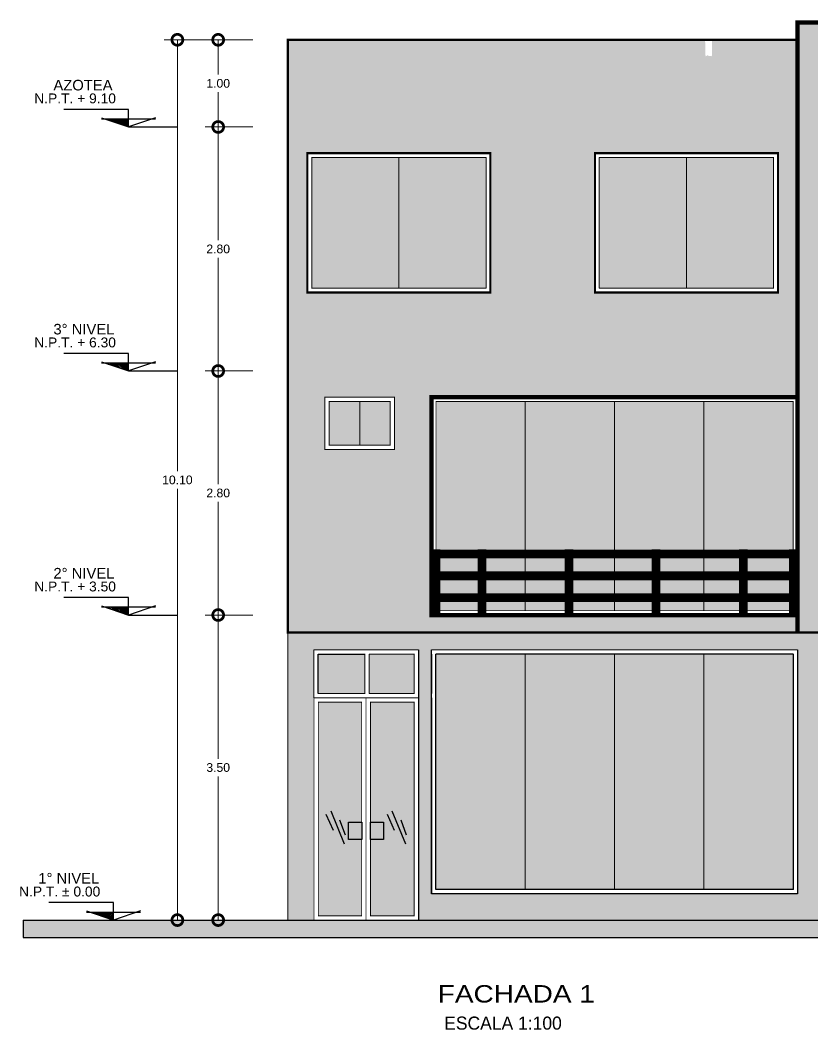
# Model space of a CAD drawing. Header units: millimetres. Extents: x 1313 to 1393.8, y 883.5 to 926.2.
# Drawn here: x 1328.84 to 1337.93, y 883.53 to 895.11 of the extents above; entities that cross this region are included whole.
import ezdxf

# ---------------------------------------------------------------- set-up
doc = ezdxf.new("R2010")
doc.units = ezdxf.units.MM
doc.linetypes.add('ACAD_ISO02W100', pattern=[15, 12, -3])
doc.linetypes.add('HIDDEN', pattern=[0.375, 0.25, -0.125])
for name, color, linetype, lineweight in [('ambientes', 254, 'Continuous', 25), ('cotas', 87, 'Continuous', 15), ('DIMENSIONES', 1, 'Continuous', 5), ('Envista', 7, 'Continuous', 0), ('lineas delgadas', 252, 'Continuous', 5), ('PINTURA 1', 7, 'Continuous', 5), ('PROYECCIONES 0.1', 1, 'HIDDEN', 0), ('puer', 7, 'Continuous', 5), ('REFERENCIA', 12, 'Continuous', 5), ('vidrio', 254, 'Continuous', 5)]:
    doc.layers.add(name, color=color, linetype=linetype, lineweight=lineweight)
for name, color, linetype in [('AR-TEXTOS', 2, 'Continuous'), ('piso o losa', 55, 'Continuous'), ('TITULOS', 143, 'Continuous')]:
    doc.layers.add(name, color=color, linetype=linetype)
doc.layers.add('PINTURA2', color=7, linetype='Continuous', lineweight=5, true_color=0xbd8e00)
doc.layers.add('PROYECCIONES', color=43, linetype='ACAD_ISO02W100', plot=False)
doc.styles.add('AR-LETREROS', font='arial.ttf')
doc.styles.add('arial', font='arial.ttf')
doc.styles.add('COTAS', font='comic.ttf', dxfattribs={"oblique": 7.5})
doc.styles.add('TITULOS', font='sanss___.ttf', dxfattribs={"height": 0.3})
doc.dimstyles.new('horizontal', dxfattribs={"dimtxt": 0.1, "dimasz": 0.25, "dimexe": 0.15, "dimexo": 0.1, "dimgap": 0.05, "dimtad": 1, "dimtih": 1, "dimtoh": 1, "dimzin": 4, "dimdsep": 46, "dimtxsty": 'arial', "dimblk": 'DOTSMALL', "dimcen": 1, "dimclrd": 11, "dimclre": 11, "dimclrt": 20, "dimazin": 1, "dimtfac": 1, "dimtmove": 0, "dimatfit": 3, "dimfxl": 1, "dimlwd": 5, "dimlwe": 5, "dimarcsym": 0})

# ---------------------------------------------------------------- blocks, each defined once
blk = doc.blocks.new('_DotSmall')
at = {"color": 0, "linetype": 'ByBlock', "const_width": 0.5}
blk.add_lwpolyline([(-0.0625, 0, 1), (0.0625, 0, 1)], format="xyb", close=True, dxfattribs=at)
blk = doc.blocks.new('*D387')
at = {"layer": 'cotas', "color": 11, "lineweight": 5, "transparency": 16777216}
for p, q in [((1331.507, 888.284), (1330.958, 888.284)), ((1331.108, 888.284), (1331.108, 886.635)), ((1331.108, 884.784), (1331.108, 886.433)), ((1331.507, 884.784), (1330.958, 884.784))]:
    blk.add_line(p, q, dxfattribs=at)
at = {"layer": 'Defpoints', "color": 0, "transparency": 16777216}
for p in [(1331.108, 888.284), (1331.607, 888.284), (1331.607, 884.784)]:
    blk.add_point(p, dxfattribs=at)
at = {"layer": 'cotas', "color": 11, "lineweight": 5, "transparency": 16777216, "xscale": 0.25, "yscale": 0.25, "zscale": 0.25}
for p, rotation in [((1331.108, 888.284), 90), ((1331.108, 884.784), 270)]:
    blk.add_blockref('_DotSmall', p, dxfattribs=dict(at, rotation=rotation))
at = {"layer": 'cotas', "color": 20, "transparency": 16777216, "insert": (1331.108, 886.534), "char_height": 0.1, "attachment_point": 5, "style": 'arial'}
blk.add_mtext('3.50', dxfattribs=at)
blk = doc.blocks.new('*D388')
at = {"layer": 'cotas', "color": 11, "lineweight": 5, "transparency": 16777216}
for p, q in [((1331.507, 891.084), (1330.958, 891.084)), ((1331.108, 891.084), (1331.108, 889.785)), ((1331.108, 888.284), (1331.108, 889.583)), ((1331.507, 888.284), (1330.958, 888.284))]:
    blk.add_line(p, q, dxfattribs=at)
at = {"layer": 'Defpoints', "color": 0, "transparency": 16777216}
for p in [(1331.108, 891.084), (1331.607, 891.084), (1331.607, 888.284)]:
    blk.add_point(p, dxfattribs=at)
at = {"layer": 'cotas', "color": 11, "lineweight": 5, "transparency": 16777216, "xscale": 0.25, "yscale": 0.25, "zscale": 0.25}
for p, rotation in [((1331.108, 891.084), 90), ((1331.108, 888.284), 270)]:
    blk.add_blockref('_DotSmall', p, dxfattribs=dict(at, rotation=rotation))
at = {"layer": 'cotas', "color": 20, "transparency": 16777216, "insert": (1331.108, 889.684), "char_height": 0.1, "attachment_point": 5, "style": 'arial'}
blk.add_mtext('2.80', dxfattribs=at)
blk = doc.blocks.new('*D389')
at = {"layer": 'cotas', "color": 11, "lineweight": 5, "transparency": 16777216}
for p, q in [((1331.507, 894.884), (1330.958, 894.884)), ((1331.108, 894.884), (1331.108, 894.485)), ((1331.108, 893.884), (1331.108, 894.283)), ((1331.507, 893.884), (1330.958, 893.884))]:
    blk.add_line(p, q, dxfattribs=at)
at = {"layer": 'Defpoints', "color": 0, "transparency": 16777216}
for p in [(1331.108, 894.884), (1331.607, 894.884), (1331.607, 893.884)]:
    blk.add_point(p, dxfattribs=at)
at = {"layer": 'cotas', "color": 11, "lineweight": 5, "transparency": 16777216, "xscale": 0.25, "yscale": 0.25, "zscale": 0.25}
for p, rotation in [((1331.108, 894.884), 90), ((1331.108, 893.884), 270)]:
    blk.add_blockref('_DotSmall', p, dxfattribs=dict(at, rotation=rotation))
at = {"layer": 'cotas', "color": 20, "transparency": 16777216, "insert": (1331.108, 894.384), "char_height": 0.1, "attachment_point": 5, "style": 'arial'}
blk.add_mtext('1.00', dxfattribs=at)
blk = doc.blocks.new('*D390')
at = {"layer": 'cotas', "color": 11, "lineweight": 5, "transparency": 16777216}
for p, q in [((1331.507, 893.884), (1330.958, 893.884)), ((1331.108, 893.884), (1331.108, 892.585)), ((1331.108, 891.084), (1331.108, 892.383)), ((1331.507, 891.084), (1330.958, 891.084))]:
    blk.add_line(p, q, dxfattribs=at)
at = {"layer": 'Defpoints', "color": 0, "transparency": 16777216}
for p in [(1331.607, 893.884), (1331.108, 891.084), (1331.607, 891.084)]:
    blk.add_point(p, dxfattribs=at)
at = {"layer": 'cotas', "color": 11, "lineweight": 5, "transparency": 16777216, "xscale": 0.25, "yscale": 0.25, "zscale": 0.25}
for p, rotation in [((1331.108, 893.884), 90), ((1331.108, 891.084), 270)]:
    blk.add_blockref('_DotSmall', p, dxfattribs=dict(at, rotation=rotation))
at = {"layer": 'cotas', "color": 20, "transparency": 16777216, "insert": (1331.108, 892.484), "char_height": 0.1, "attachment_point": 5, "style": 'arial'}
blk.add_mtext('2.80', dxfattribs=at)
blk = doc.blocks.new('*D398')
at = {"layer": 'cotas', "color": 11, "lineweight": 5, "transparency": 16777216}
for p, q in [((1331.507, 894.884), (1330.49, 894.884)), ((1330.64, 894.884), (1330.64, 889.935)), ((1330.64, 884.784), (1330.64, 889.733)), ((1331.507, 884.784), (1330.49, 884.784))]:
    blk.add_line(p, q, dxfattribs=at)
at = {"layer": 'Defpoints', "color": 0, "transparency": 16777216}
for p in [(1331.607, 894.884), (1330.64, 884.784), (1331.607, 884.784)]:
    blk.add_point(p, dxfattribs=at)
at = {"layer": 'cotas', "color": 11, "lineweight": 5, "transparency": 16777216, "xscale": 0.25, "yscale": 0.25, "zscale": 0.25}
for p, rotation in [((1330.64, 894.884), 90), ((1330.64, 884.784), 270)]:
    blk.add_blockref('_DotSmall', p, dxfattribs=dict(at, rotation=rotation))
at = {"layer": 'cotas', "color": 20, "transparency": 16777216, "insert": (1330.64, 889.834), "char_height": 0.1, "attachment_point": 5, "style": 'arial'}
blk.add_mtext('10.10', dxfattribs=at)
blk = doc.blocks.new('Niveles')
h = blk.add_hatch()
h.set_pattern_fill('LINE,_O', color=1, scale=0.01, angle=45)
h.set_pattern_definition([(45, (-54.450773, -124.57203), (-0.02245064, 0.02245064), [])])
h.paths.add_polyline_path([(0.644, 0.219), (0, 0.219), (0, 0)])
at = {"color": 1}
for p, q in [((0, 0), (0, 0.498)), ((0, 0.498), (1.833, 0.498)), ((-0.767, 0.261), (0, 0)), ((-0.767, 0.219), (0.767, 0.219)), ((0.767, 0.261), (0, 0))]:
    blk.add_line(p, q, dxfattribs=at)
at = {"style": 'AR-LETREROS'}
for tag, p, height in [('ACCESO', (0.473, 1.034), 0.3), ('NIV%%P0.00', (0.443, 0.669), 0.28)]:
    blk.add_attdef(tag, p, '', height=height, dxfattribs=at)

msp = doc.modelspace()

# ---------------------------------------------------------------- hatches: boundary and pattern name
at = {"layer": 'cotas'}
h = msp.add_hatch(color=256, dxfattribs=at)
h.set_gradient(color1=(91, 91, 91), color2=(56, 56, 56), one_color=1, tint=0.22, name='HEMISPHERICAL')
h.paths.add_polyline_path([(1333.357, 887.834), (1332.842, 887.834), (1332.842, 887.384), (1333.357, 887.384)])
h.paths.add_polyline_path([(1332.792, 887.834), (1332.257, 887.834), (1332.257, 887.384), (1332.792, 887.384)])
h = msp.add_hatch(color=256, dxfattribs=at)
h.set_gradient(color1=(91, 91, 91), color2=(56, 56, 56), one_color=1, tint=0.22, name='HEMISPHERICAL')
h.paths.add_polyline_path([(1332.755, 887.284), (1332.257, 887.284), (1332.257, 884.834), (1332.755, 884.834), (1332.755, 885.709), (1332.605, 885.709), (1332.605, 885.909), (1332.755, 885.909)])
h = msp.add_hatch(color=256, dxfattribs=at)
h.set_gradient(color1=(91, 91, 91), color2=(56, 56, 56), one_color=1, tint=0.22, name='HEMISPHERICAL')
h.paths.add_polyline_path([(1333.357, 887.284), (1332.855, 887.284), (1332.855, 885.909), (1333.005, 885.909), (1333.005, 885.709), (1332.855, 885.709), (1332.855, 884.834), (1333.357, 884.834)])
at = {"layer": 'DIMENSIONES'}
h = msp.add_hatch(color=256, dxfattribs=at)
h.set_gradient(color1=(127, 0, 31), color2=(61, 0, 15), one_color=1, tint=0.12, name='INVCURVED')
h.paths.add_polyline_path([(1341.582, 894.884), (1341.582, 895.084), (1337.757, 895.084), (1337.757, 894.884), (1337.757, 888.084), (1341.582, 888.084)])
h.paths.add_polyline_path([(1340.72, 890.804), (1340.72, 889.204), (1338.62, 889.204), (1338.62, 890.804)], flags=16)
h.paths.add_polyline_path([(1338.62, 891.984), (1338.62, 893.584), (1340.72, 893.584), (1340.72, 891.984)], flags=16)
h.paths.add_polyline_path([(1340.67, 890.754), (1340.67, 889.254), (1339.67, 889.254), (1338.67, 889.254), (1338.67, 890.754), (1339.67, 890.754)], flags=0)
h.paths.add_polyline_path([(1340.67, 890.754), (1340.67, 889.254), (1338.67, 889.254), (1338.67, 890.754)], flags=0)
h.paths.add_polyline_path([(1339.67, 892.034), (1338.67, 892.034), (1338.67, 893.534), (1339.67, 893.534), (1340.67, 893.534), (1340.67, 892.034)], flags=0)
h.paths.add_polyline_path([(1338.67, 892.034), (1338.67, 893.534), (1340.67, 893.534), (1340.67, 892.034)], flags=0)
h = msp.add_hatch(color=256, dxfattribs=at)
h.set_gradient(color1=(233, 222, 190), color2=(232, 220, 187), one_color=1, tint=0.82, name='HEMISPHERICAL')
h.paths.add_polyline_path([(1335.432, 891.984), (1335.432, 893.584), (1337.532, 893.584), (1337.532, 891.984)], flags=16)
h.paths.add_polyline_path([(1335.482, 892.034), (1335.482, 893.534), (1336.482, 893.534), (1337.482, 893.534), (1337.482, 892.034), (1336.482, 892.034)], flags=0)
h.paths.add_polyline_path([(1335.482, 892.034), (1335.482, 893.534), (1337.482, 893.534), (1337.482, 892.034)], flags=0)
h.paths.add_polyline_path([(1334.232, 891.984), (1332.132, 891.984), (1332.132, 893.584), (1334.232, 893.584)], flags=16)
h.paths.add_polyline_path([(1334.182, 892.034), (1333.182, 892.034), (1332.182, 892.034), (1332.182, 893.534), (1333.182, 893.534), (1334.182, 893.534)], flags=0)
h.paths.add_polyline_path([(1334.182, 892.034), (1332.182, 892.034), (1332.182, 893.534), (1334.182, 893.534)], flags=0)
h.paths.add_polyline_path([(1337.757, 894.884), (1336.776, 894.884), (1336.773, 894.692), (1336.766, 894.698), (1336.734, 894.697), (1336.734, 894.704), (1336.719, 894.704), (1336.704, 894.694), (1336.703, 894.708), (1336.7, 894.707), (1336.696, 894.884), (1331.907, 894.884), (1331.907, 888.084), (1333.557, 888.084), (1333.557, 890.784), (1337.757, 890.784)])
h.paths.add_polyline_path([(1332.332, 890.184), (1332.332, 890.784), (1333.132, 890.784), (1333.132, 890.184)])
h = msp.add_hatch(color=256, dxfattribs=at)
h.set_gradient(color1=(91, 91, 91), color2=(56, 56, 56), one_color=1, tint=0.22, name='HEMISPHERICAL')
h.paths.add_polyline_path([(1333.182, 893.534), (1332.182, 893.534), (1332.182, 892.034), (1333.182, 892.034)])
h = msp.add_hatch(color=256, dxfattribs=at)
h.set_gradient(color1=(91, 91, 91), color2=(56, 56, 56), one_color=1, tint=0.22, name='HEMISPHERICAL')
h.paths.add_polyline_path([(1334.182, 893.534), (1333.182, 893.534), (1333.182, 892.034), (1334.182, 892.034)])
h = msp.add_hatch(color=256, dxfattribs=at)
h.set_gradient(color1=(91, 91, 91), color2=(56, 56, 56), one_color=1, tint=0.22, name='HEMISPHERICAL')
h.paths.add_polyline_path([(1336.482, 893.534), (1335.482, 893.534), (1335.482, 892.034), (1336.482, 892.034)])
h = msp.add_hatch(color=256, dxfattribs=at)
h.set_gradient(color1=(91, 91, 91), color2=(56, 56, 56), one_color=1, tint=0.22, name='HEMISPHERICAL')
h.paths.add_polyline_path([(1337.482, 893.534), (1336.482, 893.534), (1336.482, 892.034), (1337.482, 892.034)])
h = msp.add_hatch(color=256, dxfattribs=at)
h.set_gradient(color1=(91, 91, 91), color2=(56, 56, 56), one_color=1, tint=0.22, name='HEMISPHERICAL')
h.paths.add_polyline_path([(1332.732, 890.734), (1332.382, 890.734), (1332.382, 890.234), (1332.732, 890.234)])
h = msp.add_hatch(color=256, dxfattribs=at)
h.set_gradient(color1=(91, 91, 91), color2=(56, 56, 56), one_color=1, tint=0.22, name='HEMISPHERICAL')
h.paths.add_polyline_path([(1333.082, 890.734), (1332.732, 890.734), (1332.732, 890.234), (1333.082, 890.234)])
h = msp.add_hatch(color=256, dxfattribs=at)
h.set_gradient(color1=(91, 91, 91), color2=(56, 56, 56), one_color=1, tint=0.22, name='HEMISPHERICAL')
h.paths.add_polyline_path([(1334.632, 890.734), (1333.607, 890.734), (1333.607, 888.334), (1334.632, 888.334)])
h = msp.add_hatch(color=256, dxfattribs=at)
h.set_gradient(color1=(91, 91, 91), color2=(56, 56, 56), one_color=1, tint=0.22, name='HEMISPHERICAL')
h.paths.add_polyline_path([(1336.682, 890.734), (1335.657, 890.734), (1335.657, 888.334), (1336.682, 888.334)])
h = msp.add_hatch(color=256, dxfattribs=at)
h.set_gradient(color1=(91, 91, 91), color2=(56, 56, 56), one_color=1, tint=0.22, name='HEMISPHERICAL')
h.paths.add_polyline_path([(1337.707, 890.734), (1336.682, 890.734), (1336.682, 888.334), (1337.707, 888.334)])
h = msp.add_hatch(color=256, dxfattribs=at)
h.set_gradient(color1=(233, 222, 190), color2=(232, 220, 187), one_color=1, tint=0.82, name='HEMISPHERICAL')
h.paths.add_polyline_path([(1337.757, 888.284), (1333.557, 888.284), (1333.557, 888.084), (1337.757, 888.084)])
h = msp.add_hatch(color=256, dxfattribs=at)
h.set_gradient(color1=(233, 222, 190), color2=(232, 220, 187), one_color=1, tint=0.82, name='HEMISPHERICAL')
h.paths.add_polyline_path([(1343.907, 888.084), (1331.907, 888.084), (1331.907, 887.884), (1343.907, 887.884)])
h = msp.add_hatch(color=256, dxfattribs=at)
h.set_gradient(color1=(233, 222, 190), color2=(232, 220, 187), one_color=1, tint=0.82, name='HEMISPHERICAL')
h.paths.add_polyline_path([(1338.057, 887.334), (1338.057, 887.884), (1337.757, 887.884), (1337.757, 885.084), (1335.247, 885.084), (1333.557, 885.084), (1333.557, 887.334), (1333.557, 887.884), (1333.407, 887.884), (1333.407, 887.334), (1333.407, 884.784), (1338.057, 884.784)])
h.paths.add_polyline_path([(1332.207, 887.334), (1332.207, 887.884), (1331.907, 887.884), (1331.907, 884.784), (1332.207, 884.784)])
h.paths.add_polyline_path([(1343.907, 887.884), (1343.607, 887.884), (1343.607, 885.084), (1340.057, 885.084), (1340.057, 884.784), (1343.907, 884.784)])
h = msp.add_hatch(color=256, dxfattribs=at)
h.set_gradient(color1=(91, 91, 91), color2=(56, 56, 56), one_color=1, tint=0.22, name='HEMISPHERICAL')
h.paths.add_polyline_path([(1334.632, 887.834), (1333.607, 887.834), (1333.607, 885.134), (1334.632, 885.134)])
h = msp.add_hatch(color=256, dxfattribs=at)
h.set_gradient(color1=(91, 91, 91), color2=(56, 56, 56), one_color=1, tint=0.22, name='HEMISPHERICAL')
h.paths.add_polyline_path([(1335.657, 887.834), (1334.632, 887.834), (1334.632, 885.134), (1335.657, 885.134)])
h = msp.add_hatch(color=256, dxfattribs=at)
h.set_gradient(color1=(91, 91, 91), color2=(56, 56, 56), one_color=1, tint=0.22, name='HEMISPHERICAL')
h.paths.add_polyline_path([(1336.682, 887.834), (1335.657, 887.834), (1335.657, 885.134), (1336.682, 885.134)])
h = msp.add_hatch(color=256, dxfattribs=at)
h.set_gradient(color1=(91, 91, 91), color2=(56, 56, 56), one_color=1, tint=0.22, name='HEMISPHERICAL')
h.paths.add_polyline_path([(1337.707, 887.834), (1336.682, 887.834), (1336.682, 885.134), (1337.707, 885.134)])
h = msp.add_hatch(color=256, dxfattribs=at)
h.set_gradient(color1=(192, 192, 192), color2=(199, 199, 199), one_color=1, tint=0.78, name='HEMISPHERICAL')
h.paths.add_polyline_path([(1347.765, 884.784), (1338.645, 884.784), (1338.659, 884.757), (1338.653, 884.731), (1338.575, 884.729), (1338.405, 884.729), (1338.39, 884.74), (1338.398, 884.757), (1338.472, 884.782), (1338.475, 884.784), (1338.057, 884.784), (1328.87, 884.784), (1328.87, 884.584), (1347.765, 884.584)])
at = {"layer": 'PINTURA2'}
h = msp.add_hatch(color=256, dxfattribs=at)
h.set_gradient(color1=(91, 91, 91), color2=(56, 56, 56), one_color=1, tint=0.22, name='HEMISPHERICAL')
h.paths.add_polyline_path([(1335.657, 890.734), (1334.632, 890.734), (1334.632, 888.334), (1335.657, 888.334)])
at = {"layer": 'PROYECCIONES 0.1'}
h = msp.add_hatch(color=256, dxfattribs=at)
h.set_gradient(color1=(192, 192, 192), color2=(59, 59, 59), one_color=1, tint=0.23, name='CURVED')
h.paths.add_polyline_path([(1332.755, 885.909), (1332.605, 885.909), (1332.605, 885.709), (1332.755, 885.709)])
h = msp.add_hatch(color=256, dxfattribs=at)
h.set_gradient(color1=(192, 192, 192), color2=(59, 59, 59), one_color=1, tint=0.23, name='CURVED')
h.paths.add_polyline_path([(1333.005, 885.909), (1332.855, 885.909), (1332.855, 885.709), (1333.005, 885.709)])

# ---------------------------------------------------------------- linework, layer by layer
at = {"layer": 'ambientes'}
for p, q in [((1328.87, 884.784), (1347.765, 884.784)), ((1328.87, 884.784), (1328.87, 884.584)), ((1328.87, 884.584), (1347.765, 884.584))]:
    msp.add_line(p, q, dxfattribs=at)
at = {"layer": 'DIMENSIONES'}
msp.add_line((1331.907, 888.084), (1331.907, 884.784), dxfattribs=at)
at = {"layer": 'Envista'}
for p, q in [((1337.475, 894.892), (1337.473, 894.884)), ((1337.538, 894.893), (1337.514, 894.884))]:
    msp.add_line(p, q, dxfattribs=at)
msp.add_lwpolyline([(1336.466, 894.892), (1336.467, 894.884)], dxfattribs=at)
at = {"layer": 'Envista', "const_width": 0.025}
for points in [[(1334.232, 893.584), (1332.132, 893.584), (1332.132, 891.984), (1334.232, 891.984)], [(1337.532, 893.584), (1335.432, 893.584), (1335.432, 891.984), (1337.532, 891.984)]]:
    msp.add_lwpolyline(points, close=True, dxfattribs=at)
msp.add_lwpolyline([(1334.595, 888.284), (1333.557, 888.284), (1333.557, 890.784), (1334.595, 890.784)], dxfattribs=at)
at = {"layer": 'lineas delgadas'}
for points in [[(1332.182, 893.534), (1333.182, 893.534), (1333.182, 892.034), (1332.182, 892.034)], [(1333.182, 893.534), (1334.182, 893.534), (1334.182, 892.034), (1333.182, 892.034)], [(1335.482, 893.534), (1336.482, 893.534), (1336.482, 892.034), (1335.482, 892.034)], [(1336.482, 893.534), (1337.482, 893.534), (1337.482, 892.034), (1336.482, 892.034)]]:
    msp.add_lwpolyline(points, close=True, dxfattribs=at)
at = {"layer": 'PINTURA 1', "const_width": 0.1}
for points in [[(1333.607, 889.036), (1333.607, 888.284)], [(1334.134, 889.036), (1334.134, 888.284)], [(1335.134, 889.036), (1335.134, 888.284)], [(1336.134, 889.036), (1336.134, 888.284)], [(1337.134, 889.036), (1337.134, 888.284)], [(1337.707, 889.036), (1337.707, 888.284)]]:
    msp.add_lwpolyline(points, dxfattribs=at)
at = {"layer": 'PINTURA2', "const_width": 0.1}
for points in [[(1337.757, 888.984), (1333.557, 888.984)], [(1337.757, 888.734), (1333.557, 888.734)], [(1337.757, 888.484), (1333.557, 888.484)]]:
    msp.add_lwpolyline(points, dxfattribs=at)
at = {"layer": 'piso o losa', "const_width": 0.025}
msp.add_lwpolyline([(1341.582, 894.884), (1345.257, 894.884), (1345.257, 888.084), (1331.907, 888.084), (1331.907, 894.884), (1337.757, 894.884)], dxfattribs=at)
at = {"layer": 'PROYECCIONES'}
for p, q in [((1330.079, 893.884), (1330.64, 893.884)), ((1330.079, 891.084), (1330.64, 891.084)), ((1330.079, 888.284), (1330.64, 888.284)), ((1330.206, 884.784), (1330.766, 884.784))]:
    msp.add_line(p, q, dxfattribs=at)
at = {"layer": 'puer'}
for p, q in [((1334.595, 888.284), (1337.757, 888.284)), ((1332.842, 887.834), (1332.842, 887.384)), ((1332.842, 887.834), (1333.357, 887.834)), ((1333.357, 887.384), (1333.357, 887.834)), ((1332.207, 887.334), (1333.407, 887.334)), ((1332.257, 887.384), (1332.792, 887.384)), ((1332.842, 887.384), (1333.357, 887.384))]:
    msp.add_line(p, q, dxfattribs=at)
at = {"layer": 'puer', "const_width": 0.01}
for points in [[(1332.182, 892.034), (1333.182, 892.034), (1333.182, 893.534), (1332.182, 893.534)], [(1333.182, 893.534), (1333.182, 893.534), (1333.182, 892.034), (1333.182, 892.034)], [(1333.182, 893.534), (1334.182, 893.534), (1334.182, 892.034), (1333.182, 892.034)], [(1335.482, 892.034), (1336.482, 892.034), (1336.482, 893.534), (1335.482, 893.534)], [(1336.482, 893.534), (1336.482, 893.534), (1336.482, 892.034), (1336.482, 892.034)], [(1336.482, 893.534), (1337.482, 893.534), (1337.482, 892.034), (1336.482, 892.034)], [(1332.332, 890.784), (1333.132, 890.784), (1333.132, 890.184), (1332.332, 890.184)], [(1332.382, 890.734), (1333.082, 890.734), (1333.082, 890.234), (1332.382, 890.234)], [(1333.607, 888.334), (1334.632, 888.334), (1334.632, 890.734), (1333.607, 890.734)], [(1334.632, 888.334), (1335.657, 888.334), (1335.657, 890.734), (1334.632, 890.734)], [(1335.657, 888.334), (1336.682, 888.334), (1336.682, 890.734), (1335.657, 890.734)], [(1336.682, 888.334), (1337.707, 888.334), (1337.707, 890.734), (1336.682, 890.734)], [(1332.257, 887.834), (1332.792, 887.834), (1332.792, 887.384), (1332.257, 887.384)], [(1332.842, 887.834), (1333.357, 887.834), (1333.357, 887.384), (1332.842, 887.384)], [(1333.607, 885.134), (1334.632, 885.134), (1334.632, 887.834), (1333.607, 887.834)], [(1334.632, 885.134), (1335.657, 885.134), (1335.657, 887.834), (1334.632, 887.834)], [(1335.657, 885.134), (1336.682, 885.134), (1336.682, 887.834), (1335.657, 887.834)], [(1336.682, 885.134), (1337.707, 885.134), (1337.707, 887.834), (1336.682, 887.834)], [(1332.805, 884.784), (1332.207, 884.784), (1332.207, 887.334), (1332.805, 887.334)], [(1333.407, 884.784), (1332.805, 884.784), (1332.805, 887.334), (1333.407, 887.334)], [(1332.755, 884.834), (1332.257, 884.834), (1332.257, 887.284), (1332.755, 887.284)], [(1333.357, 884.834), (1332.855, 884.834), (1332.855, 887.284), (1333.357, 887.284)]]:
    msp.add_lwpolyline(points, close=True, dxfattribs=at)
at = {"layer": 'puer', "const_width": 0.05}
msp.add_lwpolyline([(1333.557, 890.784), (1337.757, 890.784), (1337.757, 888.284), (1333.557, 888.284), (1333.557, 890.784)], dxfattribs=at)
at = {"layer": 'REFERENCIA', "const_width": 0.05}
for points in [[(1337.757, 894.884), (1337.757, 895.084), (1341.582, 895.084), (1341.582, 894.884)], [(1337.757, 895.084), (1337.757, 888.084)]]:
    msp.add_lwpolyline(points, dxfattribs=at)
at = {"layer": 'vidrio'}
for p, q in [((1333.557, 893.534), (1333.507, 893.534)), ((1336.857, 893.534), (1336.807, 893.534)), ((1332.132, 892.809), (1332.132, 892.759)), ((1335.432, 892.809), (1335.432, 892.759)), ((1332.332, 890.784), (1332.332, 890.184)), ((1332.732, 890.734), (1332.732, 890.234)), ((1332.732, 890.734), (1332.732, 890.234)), ((1332.732, 890.734), (1332.732, 890.234)), ((1336.507, 890.784), (1336.457, 890.784)), ((1333.557, 889.429), (1333.557, 889.379))]:
    msp.add_line(p, q, dxfattribs=at)
at = {"layer": 'vidrio', "lineweight": -3}
for p, q in [((1334.232, 891.984), (1332.132, 891.984)), ((1337.532, 891.984), (1335.432, 891.984)), ((1332.257, 887.384), (1332.257, 887.834)), ((1332.257, 887.834), (1332.792, 887.834)), ((1333.407, 887.884), (1333.407, 887.334)), ((1333.557, 885.084), (1333.557, 887.884)), ((1333.557, 887.834), (1333.557, 887.384)), ((1333.557, 887.834), (1333.557, 887.384)), ((1337.707, 887.834), (1333.607, 887.834)), ((1333.607, 885.134), (1333.607, 887.834)), ((1337.707, 887.834), (1337.707, 885.134)), ((1337.757, 887.884), (1337.757, 885.084)), ((1333.407, 887.334), (1333.407, 884.784)), ((1333.557, 887.334), (1333.557, 885.084)), ((1333.557, 887.334), (1333.557, 885.084)), ((1332.431, 885.812), (1332.348, 885.996)), ((1332.559, 885.656), (1332.403, 886.032)), ((1332.568, 885.757), (1332.504, 885.931)), ((1333.133, 885.812), (1333.051, 885.996)), ((1333.262, 885.656), (1333.106, 886.032)), ((1333.271, 885.757), (1333.207, 885.931)), ((1337.707, 885.134), (1333.607, 885.134)), ((1335.247, 885.084), (1333.557, 885.084)), ((1337.757, 885.084), (1335.247, 885.084))]:
    msp.add_line(p, q, dxfattribs=at)
at = {"layer": 'vidrio'}
for points in [[(1334.232, 893.584), (1332.132, 893.584), (1332.132, 891.984), (1334.232, 891.984)], [(1337.532, 893.584), (1335.432, 893.584), (1335.432, 891.984), (1337.532, 891.984)], [(1334.182, 893.534), (1332.182, 893.534), (1332.182, 892.034), (1334.182, 892.034)], [(1337.482, 893.534), (1335.482, 893.534), (1335.482, 892.034), (1337.482, 892.034)]]:
    msp.add_lwpolyline(points, close=True, dxfattribs=at)
for points in [[(1333.407, 887.884), (1332.207, 887.884), (1332.207, 887.334)], [(1333.557, 887.884), (1337.757, 887.884)]]:
    msp.add_lwpolyline(points, dxfattribs=at)
at = {"layer": 'vidrio', "lineweight": -3}
for points in [[(1332.755, 885.709), (1332.605, 885.709), (1332.605, 885.909), (1332.755, 885.909)], [(1333.005, 885.709), (1332.855, 885.709), (1332.855, 885.909), (1333.005, 885.909)]]:
    msp.add_lwpolyline(points, close=True, dxfattribs=at)

# ---------------------------------------------------------------- block references
at = {"layer": 'AR-TEXTOS'}
ref = msp.add_blockref('Niveles', (1330.079, 893.884), dxfattribs=dict(at, xscale=-0.4049999999997453, yscale=0.4049999999997453, zscale=0.4050000000000001))
ref.add_attrib('ACCESO', 'AZOTEA', (1329.217, 894.303), dxfattribs={"layer": '0', "height": 0.1215, "style": 'AR-LETREROS'})
ref.add_attrib('NIV%%P0.00', 'N.P.T. + 9.10', (1328.997, 894.155), dxfattribs={"layer": '0', "height": 0.1134, "style": 'AR-LETREROS'})
ref = msp.add_blockref('Niveles', (1330.079, 891.084), dxfattribs=dict(at, xscale=-0.4049999999997453, yscale=0.4049999999997453, zscale=0.4050000000000001))
ref.add_attrib('ACCESO', '3° NIVEL  ', (1329.217, 891.503), dxfattribs={"layer": '0', "height": 0.1215, "style": 'AR-LETREROS'})
ref.add_attrib('NIV%%P0.00', 'N.P.T. + 6.30', (1328.997, 891.355), dxfattribs={"layer": '0', "height": 0.1134, "style": 'AR-LETREROS'})
ref = msp.add_blockref('Niveles', (1330.079, 888.284), dxfattribs=dict(at, xscale=-0.4049999999997453, yscale=0.4049999999997453, zscale=0.4050000000000001))
ref.add_attrib('ACCESO', '2° NIVEL  ', (1329.217, 888.703), dxfattribs={"layer": '0', "height": 0.1215, "style": 'AR-LETREROS'})
ref.add_attrib('NIV%%P0.00', 'N.P.T. + 3.50', (1328.997, 888.555), dxfattribs={"layer": '0', "height": 0.1134, "style": 'AR-LETREROS'})
ref = msp.add_blockref('Niveles', (1329.906, 884.784), dxfattribs=dict(at, xscale=-0.4049999999997453, yscale=0.4049999999997453, zscale=0.4050000000000001))
ref.add_attrib('ACCESO', '1° NIVEL  ', (1329.044, 885.203), dxfattribs={"layer": '0', "height": 0.1215, "style": 'AR-LETREROS'})
ref.add_attrib('NIV%%P0.00', 'N.P.T. %%P 0.00', (1328.823, 885.055), dxfattribs={"layer": '0', "height": 0.1134, "style": 'AR-LETREROS'})

# ---------------------------------------------------------------- texts
at = {"layer": 'TITULOS', "style": 'TITULOS', "width": 1.15}
msp.add_text('FACHADA 1', height=0.2, dxfattribs=at).set_placement((1333.628, 883.838))
at = {"layer": 'TITULOS', "style": 'COTAS'}
msp.add_text('ESCALA 1:100', height=0.15, dxfattribs=at).set_placement((1333.702, 883.527))

# ---------------------------------------------------------------- dimensions: what is measured, and where the dimension line sits
at = {"layer": 'cotas'}
for base, p1, p2, picture, middle in [((1330.64, 884.784), (1331.607, 894.884), (1331.607, 884.784), '*D398', (1330.64, 889.834)), ((1331.108, 888.284), (1331.607, 884.784), (1331.607, 888.284), '*D387', (1331.108, 886.534))]:
    dim = msp.add_linear_dim(base=base, p1=p1, p2=p2, angle=90, dimstyle='horizontal', dxfattribs=at)
    dim.commit()
    dim.dimension.update_dxf_attribs({"geometry": picture, "text_midpoint": middle})
for base, p1, p2, picture, middle in [((1331.108, 894.884), (1331.607, 893.884), (1331.607, 894.884), '*D389', (1331.108, 894.384)), ((1331.108, 891.084), (1331.607, 893.884), (1331.607, 891.084), '*D390', (1331.108, 892.484)), ((1331.108, 891.084), (1331.607, 888.284), (1331.607, 891.084), '*D388', (1331.108, 889.684))]:
    dim = msp.add_linear_dim(base=base, p1=p1, p2=p2, angle=90, dimstyle='horizontal', override={"dimtmove": 1}, dxfattribs=at)
    dim.commit()
    dim.dimension.update_dxf_attribs({"geometry": picture, "text_midpoint": middle})

doc.saveas('drawing.dxf')
